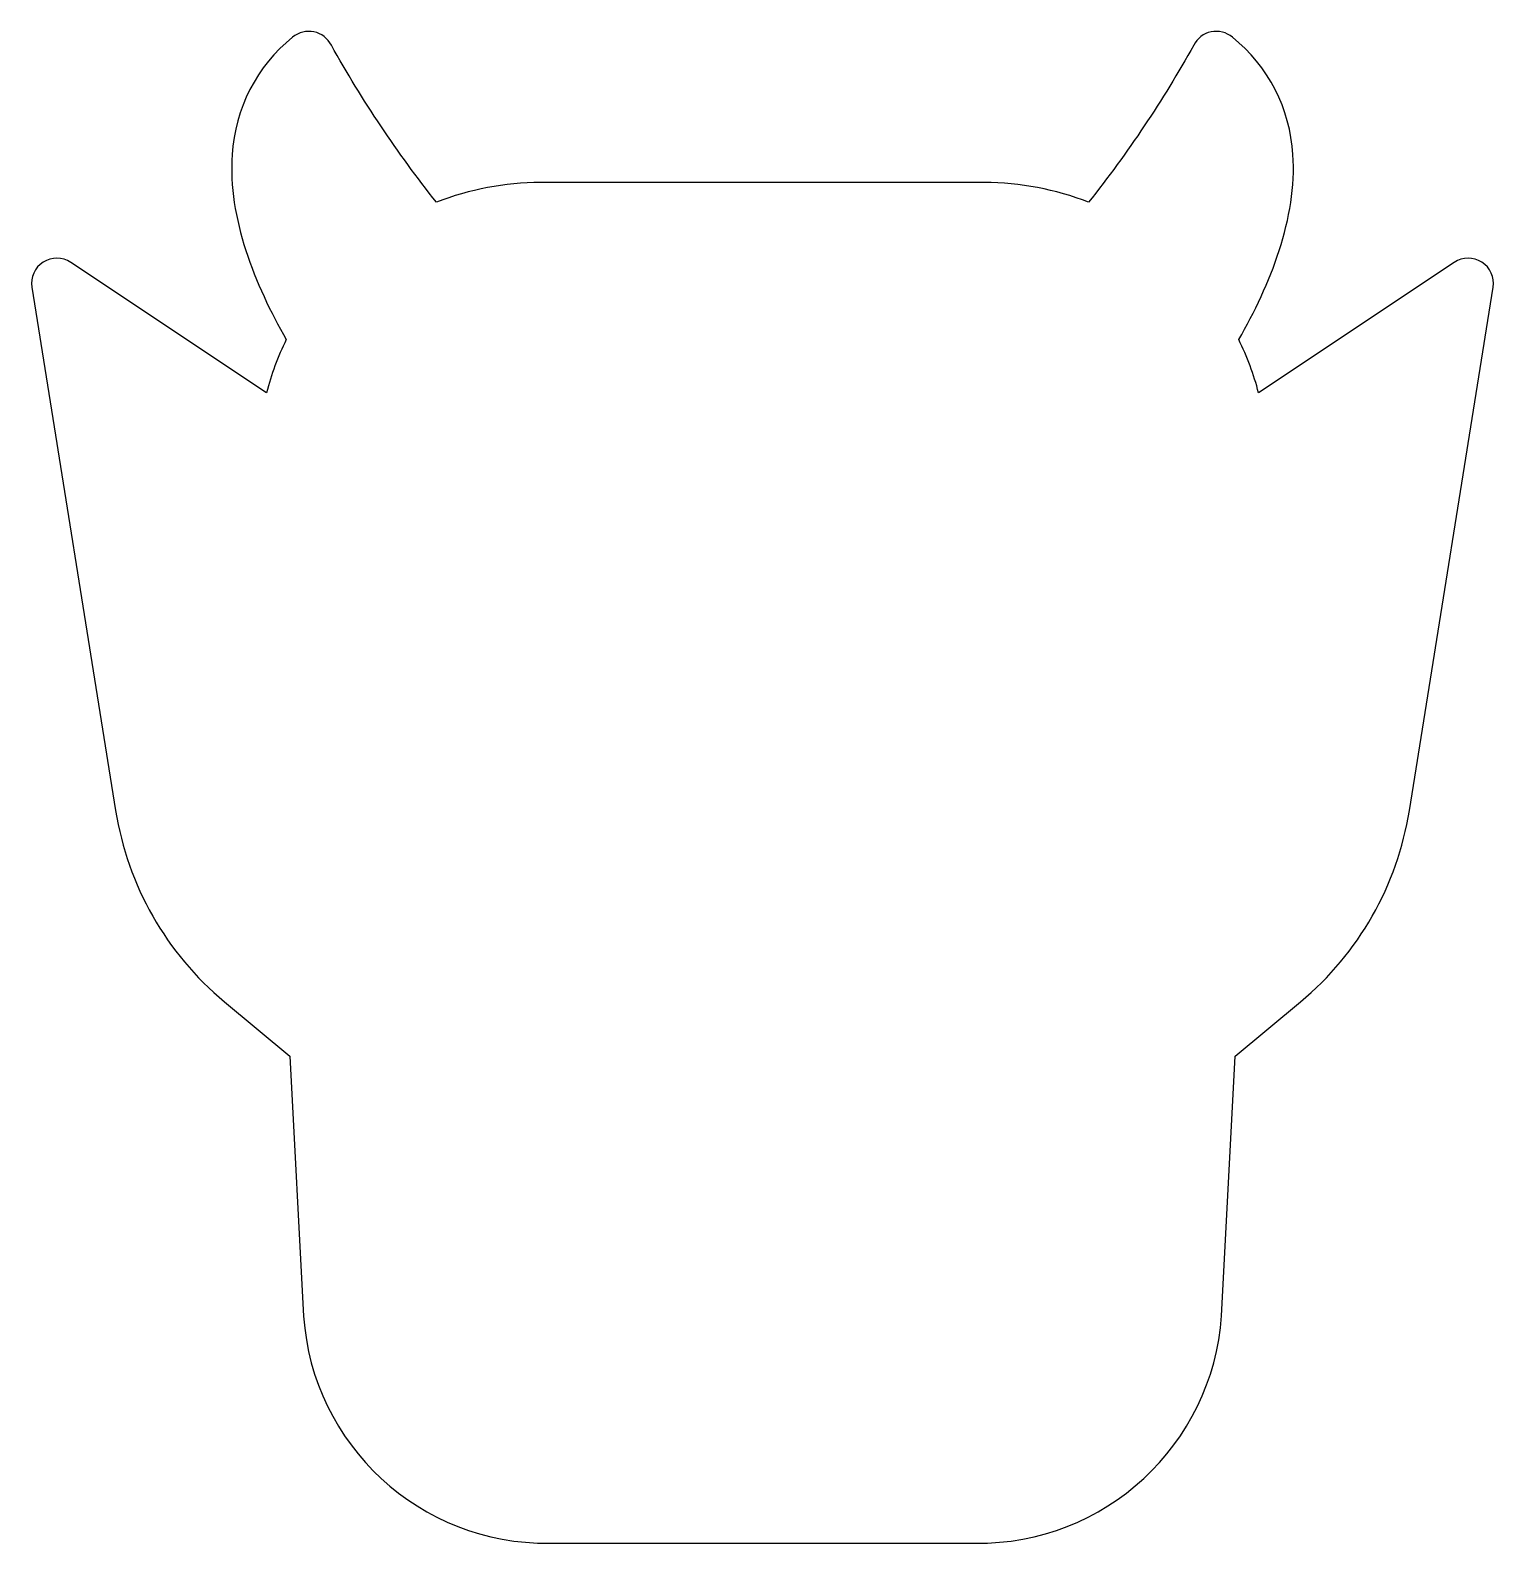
# Model space of a CAD drawing. Extents: x 0.7 to 96, y 0.7 to 99.3.
import ezdxf

# ---------------------------------------------------------------- set-up
doc = ezdxf.new("R2010")
doc.units = 0
doc.layers.get('0').update_dxf_attribs({"linetype": 'CONTINUOUS'})

msp = doc.modelspace()

# ---------------------------------------------------------------- linework, layer by layer
at = {"color": 7}
for p, q in [((62.802735, 89.345378), (33.917493, 89.345378)), ((16.101101, 75.665052), (3.368316, 84.151936)), ((93.351911, 84.151936), (80.624044, 75.666691)), ((95.146993, 84.168329), (95.146993, 84.168329)), ((0.840448, 82.528985), (6.286349, 48.484728)), ((90.433878, 48.484728), (95.879779, 82.528985)), ((13.365036, 36.045385), (17.619134, 32.499484)), ((79.101093, 32.499484), (83.353552, 36.045385)), ((17.619134, 32.499484), (18.510937, 15.601125)), ((78.210929, 15.604404), (79.101093, 32.499484)), ((34.507656, 0.820799), (62.212571, 0.820799))]:
    msp.add_line(p, q, dxfattribs=at)
for points in [[(17.801101, 98.802754), (15.471053, 96.924332), (14.042281, 94.149539), (13.866675, 91.161771)], [(19.186347, 99.147016), (18.696317, 99.24668), (18.187466, 99.12022), (17.801101, 98.802754)], [(20.317494, 98.276524), (20.093181, 98.724216), (19.676555, 99.044837), (19.186347, 99.147016)], [(77.536907, 99.148386), (77.046522, 99.045837), (76.62995, 98.724681), (76.406011, 98.276524)], [(78.922405, 98.802754), (78.537648, 99.12362), (78.027291, 99.250935), (77.536907, 99.148386)], [(82.85683, 91.161771), (82.681225, 94.149539), (81.252453, 96.924332), (78.922405, 98.802754)], [(27.153559, 88.058493), (24.606158, 91.276847), (22.320184, 94.693747), (20.317494, 98.276524)], [(76.406011, 98.276524), (74.403321, 94.693747), (72.117348, 91.276847), (69.569947, 88.058493)], [(13.866675, 91.161771), (13.571594, 87.042099), (15.358479, 82.673248), (17.386347, 79.125707)], [(79.337159, 79.125707), (81.365027, 82.673248), (83.151912, 87.042099), (82.85683, 91.161771)], [(33.917493, 89.345378), (31.602335, 89.341868), (29.308254, 88.905403), (27.153559, 88.058493)], [(69.569947, 88.058493), (67.414226, 88.905805), (65.118995, 89.342277), (62.802735, 89.345378)], [(1.573568, 84.167243), (1.025412, 83.815313), (0.73763, 83.172226), (0.840448, 82.528985)], [(3.368316, 84.151936), (2.826242, 84.513164), (2.121725, 84.519172), (1.573568, 84.167243)], [(95.146993, 84.168329), (94.598542, 84.520077), (93.893846, 84.513641), (93.351911, 84.151936)], [(95.879779, 82.528985), (95.983125, 83.172517), (95.695425, 83.816142), (95.146993, 84.168329)], [(17.386347, 79.125707), (16.837153, 78.02068), (16.406343, 76.86068), (16.101101, 75.665052)], [(80.624044, 75.666691), (80.31733, 76.861559), (79.886004, 78.020921), (79.337159, 79.125707)], [(6.286349, 48.484728), (7.06591, 43.619367), (9.580391, 39.200683), (13.365036, 36.045385)], [(83.353552, 36.045385), (87.139154, 39.200126), (89.654315, 43.618984), (90.433878, 48.484728)], [(18.510937, 15.601125), (19.076709, 7.210257), (26.098309, 0.72258), (34.507656, 0.820799)], [(62.212571, 0.820799), (70.623096, 0.72346), (77.645186, 7.212363), (78.210929, 15.604404)]]:
    msp.add_open_spline(points, degree=3, dxfattribs=at)

doc.saveas('drawing.dxf')
